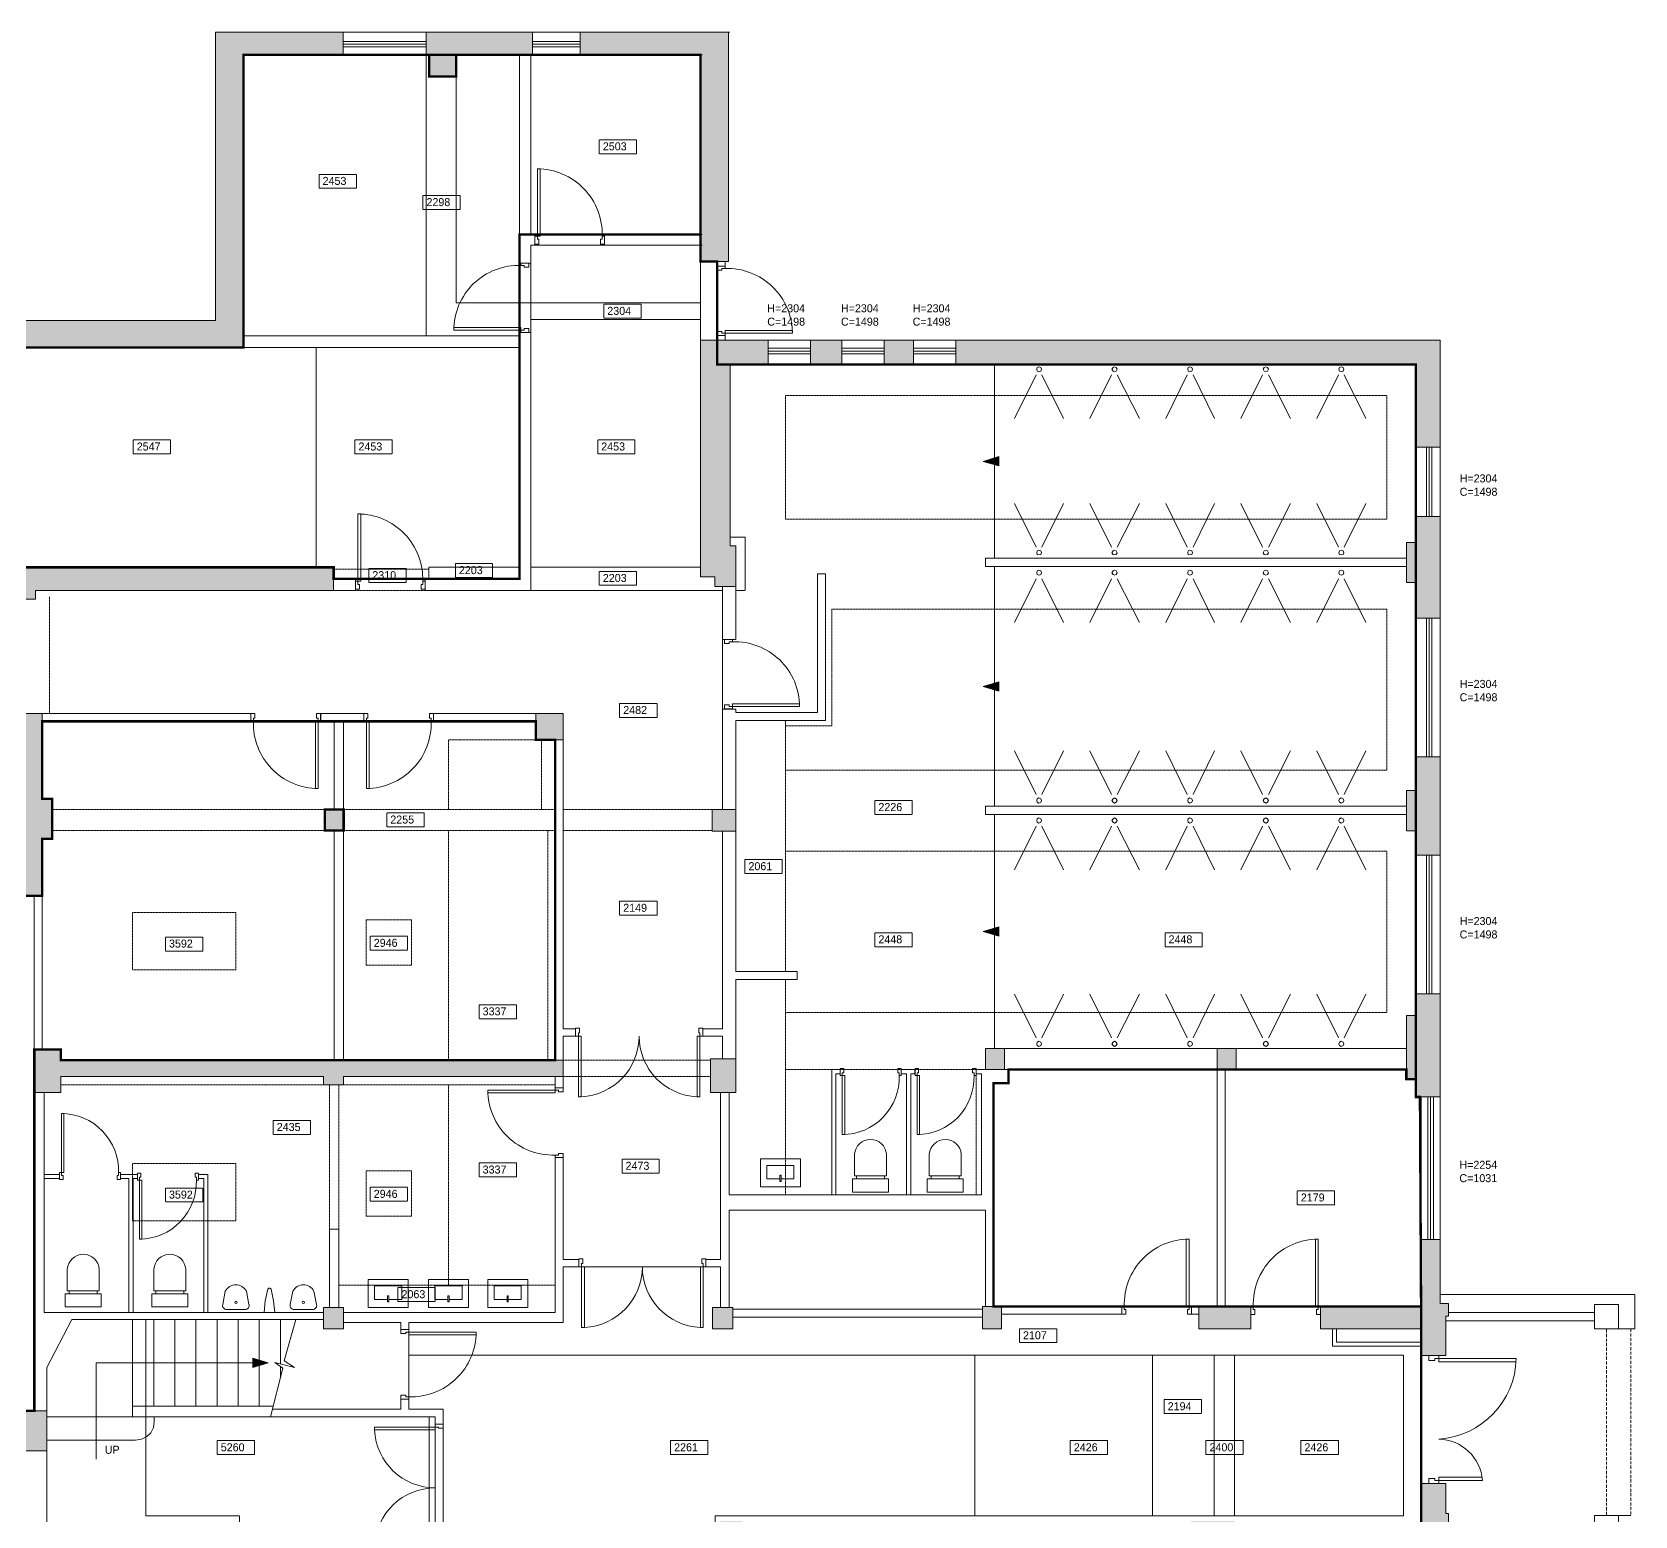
# Model space of a CAD drawing. Header units: millimetres. Extents: x 62976 to 1097852, y -110926 to 167100.
# Drawn here: x 442392 to 462424, y -17145 to 1399 of the extents above; entities that cross this region are included whole.
import ezdxf

# ---------------------------------------------------------------- set-up
doc = ezdxf.new("R2010")
doc.units = ezdxf.units.MM
doc.linetypes.add('HIDDENX2', pattern=[0.75, 0.5, -0.25])
for name, color, linetype, lineweight in [('BLOCKS', 8, 'Continuous', 15), ('Ceiling', 45, 'HIDDENX2', 15), ('Ceiling tag', 1, 'Continuous', 15), ('GIA', 84, 'Continuous', 15), ('NIA', 30, 'Continuous', 15), ('Partitions', 155, 'Continuous', 15), ('Stairs', 8, 'Continuous', 15), ('WALLS', 7, 'Continuous', 15)]:
    doc.layers.add(name, color=color, linetype=linetype, lineweight=lineweight)
doc.layers.add('Whatch', color=7, linetype='Continuous', lineweight=15, true_color=0xa8a8a8)
doc.styles.add('Century Gothic', font='GOTHIC.TTF')

# ---------------------------------------------------------------- blocks, each defined once
blk = doc.blocks.new('DOOR 840')
at = {"layer": 'BLOCKS'}
for p, q in [((-582, 249), (-582, -591)), ((-582, -591), (-582, 249)), ((-548, 249), (-582, 249)), ((-548, -591), (-548, 248)), ((-612, -691), (-612, -591)), ((-582, -591), (-612, -591)), ((-548, -591), (-582, -591)), ((-582, -632), (-582, -591)), ((228, -632), (228, -591)), ((228, -591), (258, -591)), ((258, -691), (258, -591)), ((-562, -691), (-612, -691)), ((-562, -632), (-582, -632)), ((-562, -691), (-562, -632)), ((208, -632), (228, -632)), ((208, -691), (208, -632)), ((208, -691), (258, -691))]:
    blk.add_line(p, q, dxfattribs=at)
blk.add_arc((-586, -565), 814, 358.1575, 89.7593, dxfattribs=at)
blk = doc.blocks.new('bide')
at = {"layer": 'BLOCKS'}
for p, q in [((114921, 102425), (114921, 102193)), ((114984, 102473), (115151, 102442)), ((114984, 102145), (115152, 102177))]:
    blk.add_line(p, q, dxfattribs=at)
blk.add_circle((115011, 102309), 15, dxfattribs=at)
for centre, radius, start, end in [((114971, 102425), 50, 74.0546, 180), ((115082, 102309), 149, 298.0058, 62.5661), ((114971, 102193), 50, 180, 285.9454)]:
    blk.add_arc(centre, radius, start, end, dxfattribs=at)
blk = doc.blocks.new('sink wc')
at = {"layer": 'BLOCKS'}
for p, q in [((36043, 129595), (36543, 129595)), ((36043, 129245), (36043, 129595)), ((36123, 129495), (36285, 129495)), ((36123, 129325), (36123, 129495)), ((36285, 129525), (36285, 129448)), ((36285, 129525), (36300, 129525)), ((36300, 129448), (36285, 129448)), ((36300, 129525), (36300, 129448)), ((36300, 129495), (36463, 129495)), ((36463, 129495), (36463, 129325)), ((36543, 129595), (36543, 129245)), ((36543, 129245), (36043, 129245)), ((36463, 129325), (36123, 129325))]:
    blk.add_line(p, q, dxfattribs=at)
blk = doc.blocks.new('wc')
at = {"layer": 'BLOCKS'}
for p, q in [((36874, 129352), (36874, 129084)), ((37274, 129084), (37274, 129352)), ((37299, 129044), (36849, 129044)), ((36849, 129044), (36849, 128881)), ((36874, 129084), (36899, 129084)), ((36899, 129044), (36899, 129084)), ((36899, 129084), (37249, 129084)), ((37249, 129084), (37249, 129044)), ((37274, 129084), (37249, 129084)), ((37299, 128881), (37299, 129044)), ((36849, 128881), (37299, 128881))]:
    blk.add_line(p, q, dxfattribs=at)
blk.add_arc((37074, 129339), 200, 3.8042, 176.1958, dxfattribs=at)
blk = doc.blocks.new('DOUBLE DOOR')
at = {"layer": 'BLOCKS'}
for p, q in [((-1520, -760), (-1555, -760)), ((-1555, -760), (-1555, -860)), ((-1520, -760), (-1520, -800)), ((-1520, -800), (-1505, -800)), ((-1505, -800), (-1505, -860)), ((-15, -800), (-15, -860)), ((0, -800), (-15, -800)), ((0, -760), (35, -760)), ((0, -760), (0, -800)), ((35, -760), (35, -860)), ((-1555, -860), (-1505, -860)), ((35, -860), (-15, -860))]:
    blk.add_line(p, q, dxfattribs=at)
for points in [[(-1485, -760), (-1485, 0), (-1520, 0), (-1520, -760)], [(-35, -760), (-35, 0), (0, 0), (0, -760)]]:
    blk.add_lwpolyline(points, close=True, dxfattribs=at)
for centre, start, end in [((-1521, -761), 0.0439, 87.2558), ((1, -761), 92.7442, 179.9561)]:
    blk.add_arc(centre, 761, start, end, dxfattribs=at)
blk = doc.blocks.new('DOOR 1210')
at = {"layer": 'BLOCKS'}
for p, q in [((523, -547), (523, 233)), ((557, 233), (557, -547)), ((-673, -107), (-673, -547)), ((-639, -547), (-639, -111)), ((-703, -647), (-703, -547)), ((-673, -547), (-703, -547)), ((-639, -547), (-673, -547)), ((-673, -588), (-673, -547)), ((-653, -588), (-673, -588)), ((-653, -647), (-653, -588)), ((523, -547), (557, -547)), ((537, -588), (557, -588)), ((537, -647), (537, -588)), ((557, -588), (557, -547)), ((557, -588), (557, -547)), ((557, -547), (587, -547)), ((587, -647), (587, -547)), ((-653, -647), (-703, -647)), ((537, -647), (587, -647))]:
    blk.add_line(p, q, dxfattribs=at)
for centre, radius, start, end in [((580, -605), 838, 91.5864, 176.0634), ((-708, -559), 453, 1.4922, 85.5208)]:
    blk.add_arc(centre, radius, start, end, dxfattribs=at)

msp = doc.modelspace()

# ---------------------------------------------------------------- hatches: boundary and pattern name
at = {"layer": 'Stairs'}
for points in [[(454472, -4022), (454472, -3907), (454280, -3966)], [(454472, -6836), (454472, -6720), (454280, -6779)], [(454472, -9900), (454472, -9784), (454280, -9843)], [(445152, -15173), (445152, -15289), (445344, -15230)]]:
    msp.add_hatch(color=256, dxfattribs=at).paths.add_polyline_path(points)
at = {"layer": 'Whatch', "ltscale": 2}
h = msp.add_hatch(color=256, dxfattribs=at)
h.dxf.hatch_style = 1
h.paths.add_polyline_path([(428404, -9527), (428629, -9527), (428629, -9276), (430866, -9276), (430866, -9394), (431399, -9394), (431399, -9276), (434447, -9276), (434447, -9394), (434994, -9394), (434994, -9276), (438311, -9276), (438311, -9394), (439127, -9394), (439127, -9057), (435189, -9057), (435189, -7071), (435808, -7071), (435808, -3372), (436029, -3372), (436029, -3072), (435513, -3072), (435513, -3573), (435046, -3573), (435046, -3873), (435513, -3873), (435513, -6775), (434895, -6775), (434895, -9057), (428469, -9057), (428469, -8821), (428220, -8821), (428220, -10117), (427884, -10117), (427884, -10400), (428095, -10400), (428095, -12968), (427555, -13159), (427673, -13482), (427851, -13416), (427910, -13574), (428128, -13502), (428114, -15726), (427779, -15851), (427930, -16259), (428071, -16207), (428629, -16207), (428629, -15805), (428404, -15805)])
h.paths.add_polyline_path([(429157, -6051), (428806, -6051), (428806, -6775), (428220, -6775), (428220, -7136), (428469, -7136), (428469, -6913), (429157, -6913)], flags=17)
h.paths.add_polyline_path([(429157, -3873), (433312, -3873), (433312, -3573), (428806, -3573), (428806, -4301), (428916, -4301), (429157, -4301)], flags=17)
h.paths.add_polyline_path([(437519, -3072), (437269, -3072), (437269, -3372), (437519, -3372)], flags=17)
h.paths.add_polyline_path([(439265, -3072), (438759, -3072), (438759, -3372), (438982, -3372), (438982, -4486), (439975, -4486), (439975, -4203), (439265, -4203)])
h.paths.add_polyline_path([(446161, -5290), (446161, -5578), (442436, -5578), (442436, -5690), (441981, -5690), (441981, -5578), (441673, -5578), (441673, -4486), (440962, -4486), (440962, -4203), (441673, -4203), (441673, -4083), (441930, -4083), (441930, -5290)])
h.paths.add_polyline_path([(445034, 1116), (446280, 1116), (446280, 1399), (444685, 1399), (444685, -2204), (441673, -2204), (441673, -2846), (441930, -2846), (441930, -2543), (445034, -2543)])
h.paths.add_polyline_path([(448647, 1399), (447318, 1399), (447318, 1116), (447356, 1116), (447356, 845), (447691, 845), (447691, 1116), (448647, 1116)])
h.paths.add_polyline_path([(451094, 1399), (449241, 1399), (449241, 1116), (450745, 1116), (450745, -1469), (451094, -1469)])
h.paths.add_polyline_path([(451117, -2754), (451590, -2754), (451590, -2451), (450745, -2451), (450745, -5409), (450924, -5409), (450924, -5530), (451188, -5530), (451188, -5022), (451117, -5022)])
h.paths.add_polyline_path([(452511, -2451), (452119, -2451), (452119, -2754), (452511, -2754)])
h.paths.add_polyline_path([(453406, -2451), (453040, -2451), (453040, -2754), (453406, -2754)])
h.paths.add_polyline_path([(459988, -2451), (453935, -2451), (453935, -2754), (459686, -2754), (459686, -3789), (459988, -3789)])
h.paths.add_polyline_path([(459988, -4655), (459686, -4655), (459686, -4978), (459567, -4978), (459567, -5478), (459686, -5478), (459686, -5924), (459988, -5924)])
h.paths.add_polyline_path([(459988, -7657), (459686, -7657), (459686, -8078), (459567, -8078), (459567, -8585), (459686, -8585), (459686, -8888), (459988, -8888)])
h.paths.add_polyline_path([(459988, -10621), (459686, -10621), (459686, -10889), (459567, -10889), (459567, -11685), (459686, -11685), (459686, -11909), (459988, -11909)])
h.paths.add_polyline_path([(457441, -11303), (457204, -11303), (457204, -11567), (457441, -11567)])
h.paths.add_polyline_path([(454545, -11303), (454308, -11303), (454308, -11567), (454545, -11567)])
h.paths.add_polyline_path([(451188, -11432), (450872, -11432), (450872, -11852), (451188, -11852)])
h.paths.add_polyline_path([(451188, -8317), (450890, -8317), (450890, -8589), (451188, -8589)])
h.paths.add_polyline_path([(449028, -7115), (448687, -7115), (448687, -7446), (449028, -7446)])
h.paths.add_polyline_path([(446286, -8317), (446051, -8317), (446051, -8580), (446286, -8580)])
h.paths.add_polyline_path([(442642, -8184), (442517, -8184), (442517, -7115), (442194, -7115), (442194, -9394), (442517, -9394), (442517, -8682), (442642, -8682)])
h.paths.add_polyline_path([(442753, -11654), (446036, -11654), (446036, -11757), (446286, -11757), (446286, -11654), (449028, -11654), (449028, -11448), (442753, -11448), (442753, -11317), (442420, -11317), (442420, -11852), (442753, -11852)])
h.paths.add_polyline_path([(431396, -15847), (430866, -15847), (430866, -16248), (431396, -16248)], flags=17)
h.paths.add_polyline_path([(434985, -15847), (434455, -15847), (434455, -16248), (434985, -16248)], flags=17)
h.paths.add_polyline_path([(438932, -15847), (438159, -15847), (438159, -16248), (438932, -16248)], flags=17)
h.paths.add_polyline_path([(442578, -15832), (442194, -15832), (442194, -16333), (442578, -16333)])
h.paths.add_polyline_path([(446286, -14539), (446036, -14539), (446036, -14806), (446286, -14806)])
h.paths.add_polyline_path([(445203, -17657), (444925, -17657), (444925, -17923), (445203, -17923)])
h.paths.add_polyline_path([(448235, -17657), (447987, -17657), (447987, -17923), (448235, -17923)])
h.paths.add_polyline_path([(451274, -17211), (450997, -17211), (450997, -18336), (451274, -18336)])
h.paths.add_polyline_path([(451149, -14539), (450895, -14539), (450895, -14806), (451149, -14806)])
h.paths.add_polyline_path([(454506, -14526), (454269, -14526), (454269, -14806), (454506, -14806)])
h.paths.add_polyline_path([(454328, -17510), (454091, -17510), (454091, -17780), (454328, -17780)], flags=17)
h.paths.add_polyline_path([(457356, -17471), (457421, -17471), (457421, -17211), (456875, -17211), (456875, -18116), (457356, -18116)], flags=17)
h.paths.add_polyline_path([(460094, -17115), (460061, -17115), (460061, -16740), (459751, -16740), (459751, -17421), (459857, -17421), (459857, -20401), (457421, -20401), (457421, -20314), (457165, -20314), (457165, -20401), (454303, -20401), (454303, -21584), (454091, -21584), (454091, -21933), (454466, -21933), (454466, -20564), (460034, -20564), (460034, -20393), (460094, -20393), (460094, -20209), (460034, -20209), (460034, -17299), (460094, -17299)])
h.paths.add_polyline_path([(457625, -14626), (457624, -14626), (457624, -14526), (456974, -14526), (456974, -14806), (457625, -14806)])
h.paths.add_polyline_path([(459751, -14526), (458494, -14526), (458494, -14626), (458494, -14806), (459751, -14806)])
h.paths.add_polyline_path([(459988, -13692), (459751, -13692), (459751, -15141), (460061, -15141), (460061, -14647), (460094, -14647), (460094, -14489), (459988, -14489)])
h.paths.add_polyline_path([(442229, -21654), (437903, -21654), (437903, -17754), (438851, -17754), (438851, -17923), (439120, -17923), (439120, -17754), (442758, -17754), (442758, -17548), (437702, -17548), (437702, -21912), (440730, -21912), (440730, -21971), (442229, -21971)])
h.paths.add_polyline_path([(439112, -26283), (439060, -26283), (439060, -23877), (439116, -23877), (439116, -23693), (439436, -23693), (439436, -23480), (438853, -23480), (438853, -26283), (438742, -26283), (438742, -26708), (438853, -26708), (438853, -29246), (439060, -29246), (439060, -26708), (439112, -26708)])
h.paths.add_polyline_path([(442769, -26431), (442147, -26431), (442147, -26361), (442077, -26361), (442077, -26283), (441893, -26283), (441893, -26708), (442077, -26708), (442077, -26629), (442769, -26629)])
h.paths.add_polyline_path([(445203, -21669), (444925, -21669), (444925, -21933), (445203, -21933)])
h.paths.add_polyline_path([(448259, -21669), (448012, -21669), (448012, -21933), (448259, -21933)])
h.paths.add_polyline_path([(451290, -21650), (451063, -21650), (451063, -21933), (451290, -21933)])

# ---------------------------------------------------------------- linework, layer by layer
at = {"layer": 'BLOCKS'}
for p, q in [((446280, 1283), (447318, 1283)), ((446280, 1248), (447318, 1248)), ((446280, 1213), (447318, 1213)), ((448647, 1283), (449241, 1283)), ((448647, 1248), (449241, 1248)), ((448647, 1213), (449241, 1213)), ((446280, 1116), (447318, 1116)), ((448647, 1116), (449241, 1116)), ((451590, -2552), (452119, -2552)), ((451590, -2587), (452119, -2587)), ((452511, -2552), (453040, -2552)), ((452511, -2587), (453040, -2587)), ((453406, -2552), (453935, -2552)), ((453406, -2587), (453935, -2587)), ((451590, -2622), (452119, -2622)), ((451590, -2754), (452119, -2754)), ((452511, -2622), (453040, -2622)), ((452511, -2754), (453040, -2754)), ((453406, -2622), (453935, -2622)), ((453406, -2754), (453935, -2754)), ((454947, -2812), (454953, -2793)), ((454953, -2793), (454973, -2786)), ((454973, -2786), (454999, -2793)), ((454999, -2793), (455006, -2812)), ((455888, -2812), (455901, -2793)), ((455901, -2793), (455921, -2786)), ((455921, -2786), (455940, -2793)), ((455940, -2793), (455954, -2812)), ((456836, -2812), (456842, -2793)), ((456842, -2793), (456862, -2786)), ((456862, -2786), (456888, -2793)), ((456888, -2793), (456895, -2812)), ((457777, -2812), (457790, -2793)), ((457790, -2793), (457810, -2786)), ((457810, -2786), (457830, -2793)), ((457830, -2793), (457843, -2812)), ((458725, -2812), (458731, -2793)), ((458731, -2793), (458751, -2786)), ((458751, -2786), (458777, -2793)), ((458777, -2793), (458784, -2812)), ((454940, -2885), (454670, -3431)), ((454953, -2839), (454947, -2812)), ((454973, -2845), (454953, -2839)), ((454999, -2839), (454973, -2845)), ((455006, -2812), (454999, -2839)), ((455006, -2812), (455006, -2812)), ((455012, -2885), (455282, -3431)), ((455881, -2885), (455611, -3431)), ((455901, -2839), (455888, -2812)), ((455921, -2845), (455901, -2839)), ((455940, -2839), (455921, -2845)), ((455954, -2812), (455940, -2839)), ((455954, -2812), (455954, -2812)), ((455954, -2885), (456230, -3431)), ((456829, -2885), (456559, -3431)), ((456842, -2839), (456836, -2812)), ((456862, -2845), (456842, -2839)), ((456888, -2839), (456862, -2845)), ((456895, -2812), (456888, -2839)), ((456895, -2812), (456895, -2812)), ((456901, -2885), (457171, -3431)), ((457770, -2885), (457500, -3431)), ((457790, -2839), (457777, -2812)), ((457810, -2845), (457790, -2839)), ((457830, -2839), (457810, -2845)), ((457843, -2812), (457830, -2839)), ((457843, -2812), (457843, -2812)), ((457843, -2885), (458119, -3431)), ((458718, -2885), (458448, -3431)), ((458731, -2839), (458725, -2812)), ((458751, -2845), (458731, -2839)), ((458777, -2839), (458751, -2845)), ((458784, -2812), (458777, -2839)), ((458784, -2812), (458784, -2812)), ((458790, -2885), (459060, -3431)), ((459686, -3789), (459686, -4655)), ((459817, -3789), (459817, -4655)), ((459852, -3789), (459852, -4655)), ((459887, -3789), (459887, -4655)), ((454940, -5037), (454670, -4491)), ((455012, -5037), (455282, -4491)), ((455881, -5037), (455611, -4491)), ((455954, -5037), (456230, -4491)), ((456829, -5037), (456559, -4491)), ((456901, -5037), (457171, -4491)), ((457770, -5037), (457500, -4491)), ((457843, -5037), (458119, -4491)), ((458718, -5037), (458448, -4491)), ((458790, -5037), (459060, -4491)), ((454953, -5083), (454947, -5110)), ((454947, -5110), (454953, -5129)), ((454973, -5077), (454953, -5083)), ((454953, -5129), (454973, -5136)), ((454999, -5083), (454973, -5077)), ((454973, -5136), (454999, -5129)), ((455006, -5110), (454999, -5083)), ((454999, -5129), (455006, -5110)), ((455006, -5110), (455006, -5110)), ((455901, -5083), (455888, -5110)), ((455888, -5110), (455901, -5129)), ((455921, -5077), (455901, -5083)), ((455901, -5129), (455921, -5136)), ((455940, -5083), (455921, -5077)), ((455921, -5136), (455940, -5129)), ((455954, -5110), (455940, -5083)), ((455940, -5129), (455954, -5110)), ((455954, -5110), (455954, -5110)), ((456842, -5083), (456836, -5110)), ((456836, -5110), (456842, -5129)), ((456862, -5077), (456842, -5083)), ((456842, -5129), (456862, -5136)), ((456888, -5083), (456862, -5077)), ((456862, -5136), (456888, -5129)), ((456895, -5110), (456888, -5083)), ((456888, -5129), (456895, -5110)), ((456895, -5110), (456895, -5110)), ((457790, -5083), (457777, -5110)), ((457777, -5110), (457790, -5129)), ((457810, -5077), (457790, -5083)), ((457790, -5129), (457810, -5136)), ((457830, -5083), (457810, -5077)), ((457810, -5136), (457830, -5129)), ((457843, -5110), (457830, -5083)), ((457830, -5129), (457843, -5110)), ((457843, -5110), (457843, -5110)), ((458731, -5083), (458725, -5110)), ((458725, -5110), (458731, -5129)), ((458751, -5077), (458731, -5083)), ((458731, -5129), (458751, -5136)), ((458777, -5083), (458751, -5077)), ((458751, -5136), (458777, -5129)), ((458784, -5110), (458777, -5083)), ((458777, -5129), (458784, -5110)), ((458784, -5110), (458784, -5110)), ((454953, -5333), (454947, -5360)), ((454947, -5360), (454953, -5379)), ((454973, -5327), (454953, -5333)), ((454953, -5379), (454973, -5386)), ((454999, -5333), (454973, -5327)), ((454973, -5386), (454999, -5379)), ((455006, -5360), (454999, -5333)), ((454999, -5379), (455006, -5360)), ((455006, -5360), (455006, -5360)), ((455901, -5333), (455888, -5360)), ((455888, -5360), (455901, -5379)), ((455921, -5327), (455901, -5333)), ((455901, -5379), (455921, -5386)), ((455940, -5333), (455921, -5327)), ((455921, -5386), (455940, -5379)), ((455954, -5360), (455940, -5333)), ((455940, -5379), (455954, -5360)), ((455954, -5360), (455954, -5360)), ((456842, -5333), (456836, -5360)), ((456836, -5360), (456842, -5379)), ((456862, -5327), (456842, -5333)), ((456842, -5379), (456862, -5386)), ((456888, -5333), (456862, -5327)), ((456862, -5386), (456888, -5379)), ((456895, -5360), (456888, -5333)), ((456888, -5379), (456895, -5360)), ((456895, -5360), (456895, -5360)), ((457790, -5333), (457777, -5360)), ((457777, -5360), (457790, -5379)), ((457810, -5327), (457790, -5333)), ((457790, -5379), (457810, -5386)), ((457830, -5333), (457810, -5327)), ((457810, -5386), (457830, -5379)), ((457843, -5360), (457830, -5333)), ((457830, -5379), (457843, -5360)), ((457843, -5360), (457843, -5360)), ((458731, -5333), (458725, -5360)), ((458725, -5360), (458731, -5379)), ((458751, -5327), (458731, -5333)), ((458731, -5379), (458751, -5386)), ((458777, -5333), (458751, -5327)), ((458751, -5386), (458777, -5379)), ((458784, -5360), (458777, -5333)), ((458777, -5379), (458784, -5360)), ((458784, -5360), (458784, -5360)), ((454940, -5432), (454670, -5978)), ((455012, -5432), (455282, -5978)), ((455881, -5432), (455611, -5978)), ((455954, -5432), (456230, -5978)), ((456829, -5432), (456559, -5978)), ((456901, -5432), (457171, -5978)), ((457770, -5432), (457500, -5978)), ((457843, -5432), (458119, -5978)), ((458718, -5432), (458448, -5978)), ((458790, -5432), (459060, -5978)), ((459686, -5924), (459686, -7657)), ((459817, -5924), (459817, -7657)), ((459852, -5924), (459852, -7657)), ((459887, -5924), (459887, -7657)), ((454940, -8131), (454670, -7584)), ((455012, -8131), (455282, -7584)), ((455881, -8131), (455611, -7584)), ((455954, -8131), (456230, -7584)), ((456829, -8131), (456559, -7584)), ((456901, -8131), (457171, -7584)), ((457770, -8131), (457500, -7584)), ((457843, -8131), (458119, -7584)), ((458718, -8131), (458448, -7584)), ((458790, -8131), (459060, -7584)), ((454953, -8183), (454947, -8203)), ((454947, -8203), (454953, -8223)), ((454973, -8170), (454953, -8183)), ((454999, -8183), (454973, -8170)), ((455006, -8203), (454999, -8183)), ((454999, -8223), (455006, -8203)), ((455006, -8203), (455006, -8203)), ((455901, -8183), (455888, -8203)), ((455888, -8203), (455901, -8223)), ((455921, -8170), (455901, -8183)), ((455940, -8183), (455921, -8170)), ((455954, -8203), (455940, -8183)), ((455940, -8223), (455954, -8203)), ((455954, -8203), (455954, -8203)), ((456842, -8183), (456836, -8203)), ((456836, -8203), (456842, -8223)), ((456862, -8170), (456842, -8183)), ((456888, -8183), (456862, -8170)), ((456895, -8203), (456888, -8183)), ((456888, -8223), (456895, -8203)), ((456895, -8203), (456895, -8203)), ((457790, -8183), (457777, -8203)), ((457777, -8203), (457790, -8223)), ((457810, -8170), (457790, -8183)), ((457830, -8183), (457810, -8170)), ((457843, -8203), (457830, -8183)), ((457830, -8223), (457843, -8203)), ((457843, -8203), (457843, -8203)), ((458731, -8183), (458725, -8203)), ((458725, -8203), (458731, -8223)), ((458751, -8170), (458731, -8183)), ((458777, -8183), (458751, -8170)), ((458784, -8203), (458777, -8183)), ((458777, -8223), (458784, -8203)), ((458784, -8203), (458784, -8203)), ((454953, -8223), (454973, -8236)), ((454973, -8236), (454999, -8223)), ((455901, -8223), (455921, -8236)), ((455921, -8236), (455940, -8223)), ((456842, -8223), (456862, -8236)), ((456862, -8236), (456888, -8223)), ((457790, -8223), (457810, -8236)), ((457810, -8236), (457830, -8223)), ((458731, -8223), (458751, -8236)), ((458751, -8236), (458777, -8223)), ((454940, -8526), (454670, -9072)), ((454953, -8434), (454947, -8453)), ((454947, -8453), (454953, -8473)), ((454973, -8420), (454953, -8434)), ((454953, -8473), (454973, -8486)), ((454999, -8434), (454973, -8420)), ((454973, -8486), (454999, -8473)), ((455006, -8453), (454999, -8434)), ((454999, -8473), (455006, -8453)), ((455006, -8453), (455006, -8453)), ((455012, -8526), (455282, -9072)), ((455881, -8526), (455611, -9072)), ((455901, -8434), (455888, -8453)), ((455888, -8453), (455901, -8473)), ((455921, -8420), (455901, -8434)), ((455901, -8473), (455921, -8486)), ((455940, -8434), (455921, -8420)), ((455921, -8486), (455940, -8473)), ((455954, -8453), (455940, -8434)), ((455940, -8473), (455954, -8453)), ((455954, -8453), (455954, -8453)), ((455954, -8526), (456230, -9072)), ((456829, -8526), (456559, -9072)), ((456842, -8434), (456836, -8453)), ((456836, -8453), (456842, -8473)), ((456862, -8420), (456842, -8434)), ((456842, -8473), (456862, -8486)), ((456888, -8434), (456862, -8420)), ((456862, -8486), (456888, -8473)), ((456895, -8453), (456888, -8434)), ((456888, -8473), (456895, -8453)), ((456895, -8453), (456895, -8453)), ((456901, -8526), (457171, -9072)), ((457770, -8526), (457500, -9072)), ((457790, -8434), (457777, -8453)), ((457777, -8453), (457790, -8473)), ((457810, -8420), (457790, -8434)), ((457790, -8473), (457810, -8486)), ((457830, -8434), (457810, -8420)), ((457810, -8486), (457830, -8473)), ((457843, -8453), (457830, -8434)), ((457830, -8473), (457843, -8453)), ((457843, -8453), (457843, -8453)), ((457843, -8526), (458119, -9072)), ((458718, -8526), (458448, -9072)), ((458731, -8434), (458725, -8453)), ((458725, -8453), (458731, -8473)), ((458751, -8420), (458731, -8434)), ((458731, -8473), (458751, -8486)), ((458777, -8434), (458751, -8420)), ((458751, -8486), (458777, -8473)), ((458784, -8453), (458777, -8434)), ((458777, -8473), (458784, -8453)), ((458784, -8453), (458784, -8453)), ((458790, -8526), (459060, -9072)), ((459686, -8888), (459686, -10621)), ((459817, -8888), (459817, -10621)), ((459852, -8888), (459852, -10621)), ((459887, -8888), (459887, -10621)), ((454940, -11172), (454670, -10625)), ((455012, -11172), (455282, -10625)), ((455881, -11172), (455611, -10625)), ((455954, -11172), (456230, -10625)), ((456829, -11172), (456559, -10625)), ((456901, -11172), (457171, -10625)), ((457770, -11172), (457500, -10625)), ((457843, -11172), (458119, -10625)), ((458718, -11172), (458448, -10625)), ((458790, -11172), (459060, -10625)), ((454973, -11211), (454953, -11224)), ((454999, -11224), (454973, -11211)), ((455921, -11211), (455901, -11224)), ((455940, -11224), (455921, -11211)), ((456862, -11211), (456842, -11224)), ((456888, -11224), (456862, -11211)), ((457810, -11211), (457790, -11224)), ((457830, -11224), (457810, -11211)), ((458751, -11211), (458731, -11224)), ((458777, -11224), (458751, -11211)), ((454953, -11224), (454947, -11244)), ((454947, -11244), (454953, -11264)), ((454953, -11264), (454973, -11277)), ((454973, -11277), (454999, -11264)), ((455006, -11244), (454999, -11224)), ((454999, -11264), (455006, -11244)), ((455006, -11244), (455006, -11244)), ((455901, -11224), (455888, -11244)), ((455888, -11244), (455901, -11264)), ((455901, -11264), (455921, -11277)), ((455921, -11277), (455940, -11264)), ((455954, -11244), (455940, -11224)), ((455940, -11264), (455954, -11244)), ((455954, -11244), (455954, -11244)), ((456842, -11224), (456836, -11244)), ((456836, -11244), (456842, -11264)), ((456842, -11264), (456862, -11277)), ((456862, -11277), (456888, -11264)), ((456895, -11244), (456888, -11224)), ((456888, -11264), (456895, -11244)), ((456895, -11244), (456895, -11244)), ((457790, -11224), (457777, -11244)), ((457777, -11244), (457790, -11264)), ((457790, -11264), (457810, -11277)), ((457810, -11277), (457830, -11264)), ((457843, -11244), (457830, -11224)), ((457830, -11264), (457843, -11244)), ((457843, -11244), (457843, -11244)), ((458731, -11224), (458725, -11244)), ((458725, -11244), (458731, -11264)), ((458731, -11264), (458751, -11277)), ((458751, -11277), (458777, -11264)), ((458784, -11244), (458777, -11224)), ((458777, -11264), (458784, -11244)), ((458784, -11244), (458784, -11244)), ((459751, -13692), (459751, -11909)), ((459835, -13692), (459835, -11909)), ((459870, -13692), (459870, -11909)), ((459905, -13692), (459905, -11909)), ((445339, -14312), (445306, -14457)), ((445352, -14299), (445339, -14312)), ((445365, -14299), (445352, -14299)), ((445378, -14312), (445365, -14299)), ((445411, -14457), (445378, -14312)), ((459988, -14377), (462424, -14377)), ((462424, -14377), (462424, -14805)), ((445306, -14457), (445293, -14602)), ((445424, -14602), (445411, -14457)), ((460094, -14601), (461917, -14601)), ((461917, -14502), (461917, -14805)), ((462220, -14502), (461917, -14502)), ((462220, -14805), (462220, -14502)), ((460061, -14706), (461917, -14706)), ((461917, -14805), (462220, -14805)), ((462068, -14851), (462068, -14805)), ((462424, -14805), (462220, -14805)), ((462371, -14844), (462371, -14805)), ((462068, -14910), (462068, -14871)), ((462068, -14963), (462068, -14930)), ((462068, -15022), (462068, -14983)), ((462371, -14904), (462371, -14864)), ((462371, -14956), (462371, -14923)), ((462371, -15015), (462371, -14976)), ((462068, -15081), (462068, -15042)), ((462068, -15134), (462068, -15101)), ((462068, -15193), (462068, -15154)), ((462068, -15252), (462068, -15213)), ((462371, -15075), (462371, -15035)), ((462371, -15127), (462371, -15094)), ((462371, -15187), (462371, -15147)), ((462371, -15246), (462371, -15206)), ((462068, -15305), (462068, -15272)), ((462068, -15364), (462068, -15325)), ((462068, -15424), (462068, -15384)), ((462371, -15298), (462371, -15266)), ((462371, -15358), (462371, -15318)), ((462371, -15417), (462371, -15377)), ((462068, -15476), (462068, -15443)), ((462068, -15535), (462068, -15496)), ((462068, -15595), (462068, -15555)), ((462068, -15647), (462068, -15614)), ((462371, -15470), (462371, -15437)), ((462371, -15529), (462371, -15489)), ((462371, -15588), (462371, -15549)), ((462371, -15641), (462371, -15608)), ((462068, -15707), (462068, -15667)), ((462068, -15766), (462068, -15726)), ((462068, -15818), (462068, -15786)), ((462371, -15700), (462371, -15661)), ((462371, -15759), (462371, -15720)), ((462371, -15812), (462371, -15779)), ((462068, -15878), (462068, -15838)), ((462068, -15937), (462068, -15897)), ((462068, -15990), (462068, -15957)), ((462068, -16049), (462068, -16009)), ((462371, -15871), (462371, -15832)), ((462371, -15930), (462371, -15891)), ((462371, -15983), (462371, -15950)), ((462371, -16042), (462371, -16003)), ((462068, -16108), (462068, -16069)), ((462068, -16161), (462068, -16128)), ((462068, -16220), (462068, -16180)), ((462371, -16101), (462371, -16062)), ((462371, -16154), (462371, -16121)), ((462371, -16213), (462371, -16174)), ((462068, -16279), (462068, -16240)), ((462068, -16332), (462068, -16299)), ((462068, -16391), (462068, -16352)), ((462068, -16450), (462068, -16411)), ((462371, -16273), (462371, -16233)), ((462371, -16325), (462371, -16292)), ((462371, -16385), (462371, -16345)), ((462371, -16444), (462371, -16404)), ((462068, -16503), (462068, -16470)), ((462068, -16562), (462068, -16523)), ((462068, -16621), (462068, -16582)), ((462371, -16496), (462371, -16464)), ((462371, -16556), (462371, -16516)), ((462371, -16615), (462371, -16575)), ((462068, -16674), (462068, -16641)), ((462068, -16733), (462068, -16694)), ((462068, -16793), (462068, -16753)), ((462068, -16845), (462068, -16812)), ((462371, -16674), (462371, -16635)), ((462371, -16727), (462371, -16687)), ((462371, -16786), (462371, -16747)), ((462371, -16845), (462371, -16806)), ((462068, -16904), (462068, -16865)), ((462068, -16964), (462068, -16924)), ((462068, -17016), (462068, -16983)), ((462371, -16898), (462371, -16858)), ((462371, -16957), (462371, -16918)), ((462371, -17016), (462371, -16977)), ((461917, -17444), (461917, -17141)), ((461917, -17141), (462220, -17141)), ((462068, -17076), (462068, -17036)), ((462068, -17141), (462068, -17095)), ((462220, -17141), (462371, -17141)), ((462220, -17141), (462220, -17444)), ((462371, -17069), (462371, -17030)), ((462371, -17128), (462371, -17089))]:
    msp.add_line(p, q, dxfattribs=at)
at = {"layer": 'Ceiling'}
for p, q in [((447318, 1116), (447318, -2398)), ((447691, 845), (447691, -1985)), ((449547, -1266), (448677, -1266)), ((448627, -2357), (448627, -1487)), ((450745, -1469), (450745, -2451)), ((447691, -1985), (450745, -1985)), ((448627, -2192), (450745, -2192)), ((445942, -2543), (445942, -5283)), ((451303, -4912), (451117, -4912)), ((451303, -5578), (451303, -4912)), ((447350, -5290), (448482, -5290)), ((448627, -5290), (450745, -5290)), ((448627, -5578), (451019, -5578)), ((451188, -5578), (451303, -5578)), ((451019, -7061), (451019, -6191)), ((449294, -14031), (450744, -14031)), ((443814, -17142), (443814, -14688)), ((447102, -15656), (447102, -14881)), ((447102, -15134), (459532, -15134)), ((454174, -17142), (454174, -15134)), ((456395, -17142), (456395, -15134)), ((457165, -17142), (457165, -15134)), ((457421, -17142), (457421, -15134)), ((459532, -17142), (459532, -15134)), ((447355, -17489), (447355, -15907)), ((447431, -17519), (447431, -16069)), ((447531, -17539), (447531, -16049)), ((442578, -16333), (442578, -17548)), ((444984, -17142), (443814, -17142)), ((444984, -17489), (444984, -17142)), ((450928, -17422), (450928, -17142)), ((450928, -17142), (459532, -17142))]:
    msp.add_line(p, q, dxfattribs=at)
at = {"layer": 'Ceiling', "ltscale": 2}
for p, q in [((451809, -3144), (459325, -3144)), ((451809, -4690), (451809, -3144)), ((459325, -4690), (459325, -3144)), ((451809, -4690), (459325, -4690)), ((446161, -5314), (447350, -5314)), ((447350, -5434), (447350, -5290)), ((446434, -5578), (447304, -5578)), ((442610, -7115), (442610, -5658)), ((452387, -5812), (459325, -5812)), ((452387, -5812), (452387, -7273)), ((459325, -7824), (459325, -5812)), ((451809, -10342), (451809, -7204)), ((452387, -7273), (451809, -7273)), ((447595, -8317), (447595, -7446)), ((448687, -7446), (447595, -7446)), ((448758, -7446), (448758, -8317)), ((459325, -7824), (451809, -7824)), ((442642, -8317), (446051, -8317)), ((446286, -8317), (448928, -8317)), ((449028, -8317), (451019, -8317)), ((442642, -8580), (446051, -8580)), ((446286, -8580), (448928, -8580)), ((447595, -11448), (447595, -8580)), ((448837, -8580), (448837, -11448)), ((449028, -8580), (450890, -8580)), ((451809, -8839), (459325, -8839)), ((459325, -10852), (459325, -8839)), ((443646, -9603), (443646, -10322)), ((443646, -9603), (444940, -9603)), ((444940, -10322), (444940, -9603)), ((446569, -10262), (446569, -9697)), ((446569, -9697), (447134, -9697)), ((447134, -10262), (447134, -9697)), ((443646, -10322), (444940, -10322)), ((446569, -10262), (447134, -10262)), ((451809, -13132), (451809, -10441)), ((459325, -10852), (451809, -10852)), ((450872, -11448), (449028, -11448)), ((454308, -11567), (451809, -11567)), ((446036, -11757), (442753, -11757)), ((446109, -13560), (446109, -11757)), ((446227, -13560), (446227, -11757)), ((446286, -11757), (448928, -11757)), ((447595, -14260), (447595, -11757)), ((449028, -11654), (450872, -11654)), ((454190, -11619), (454190, -13132)), ((443646, -12740), (443646, -13459)), ((443646, -12740), (444940, -12740)), ((444940, -13459), (444940, -12740)), ((446569, -13399), (446569, -12834)), ((446569, -12834), (447134, -12834)), ((447134, -13399), (447134, -12834)), ((446569, -13399), (447134, -13399)), ((443646, -13459), (444940, -13459)), ((448928, -14260), (446227, -14260))]:
    msp.add_line(p, q, dxfattribs=at)
at = {"layer": 'Ceiling'}
for points in [[(449480, 53), (449947, 53), (449947, -121), (449480, -121)], [(445978, -379), (446445, -379), (446445, -553), (445978, -553)], [(447277, -644), (447743, -644), (447743, -819), (447277, -819)], [(449536, -2003), (450003, -2003), (450003, -2178), (449536, -2178)], [(443656, -3697), (444122, -3697), (444122, -3872), (443656, -3872)], [(446427, -3697), (446893, -3697), (446893, -3872), (446427, -3872)], [(449461, -3697), (449927, -3697), (449927, -3872), (449461, -3872)], [(446600, -5306), (447066, -5306), (447066, -5480), (446600, -5480)], [(447682, -5243), (448148, -5243), (448148, -5417), (447682, -5417)], [(449480, -5341), (449947, -5341), (449947, -5515), (449480, -5515)], [(449735, -6991), (450202, -6991), (450202, -7165), (449735, -7165)], [(452925, -8203), (453392, -8203), (453392, -8378), (452925, -8378)], [(446824, -8360), (447291, -8360), (447291, -8535), (446824, -8535)], [(451301, -8943), (451767, -8943), (451767, -9118), (451301, -9118)], [(449735, -9463), (450202, -9463), (450202, -9637), (449735, -9637)], [(444059, -9910), (444525, -9910), (444525, -10085), (444059, -10085)], [(446618, -9901), (447084, -9901), (447084, -10075), (446618, -10075)], [(452925, -9857), (453392, -9857), (453392, -10031), (452925, -10031)], [(456551, -9857), (457017, -9857), (457017, -10031), (456551, -10031)], [(447979, -10757), (448445, -10757), (448445, -10931), (447979, -10931)], [(445406, -12202), (445872, -12202), (445872, -12377), (445406, -12377)], [(447979, -12734), (448445, -12734), (448445, -12909), (447979, -12909)], [(449765, -12686), (450231, -12686), (450231, -12861), (449765, -12861)], [(444059, -13047), (444525, -13047), (444525, -13221), (444059, -13221)], [(446618, -13037), (447084, -13037), (447084, -13212), (446618, -13212)], [(458203, -13083), (458670, -13083), (458670, -13258), (458203, -13258)], [(446965, -14292), (447431, -14292), (447431, -14466), (446965, -14466)], [(454731, -14805), (455198, -14805), (455198, -14979), (454731, -14979)], [(456540, -15691), (457006, -15691), (457006, -15866), (456540, -15866)], [(444706, -16204), (445173, -16204), (445173, -16379), (444706, -16379)], [(450372, -16204), (450838, -16204), (450838, -16379), (450372, -16379)], [(455366, -16204), (455833, -16204), (455833, -16379), (455366, -16379)], [(457063, -16204), (457529, -16204), (457529, -16379), (457063, -16379)], [(458250, -16204), (458717, -16204), (458717, -16379), (458250, -16379)]]:
    msp.add_lwpolyline(points, close=True, dxfattribs=at)
at = {"layer": 'GIA', "ltscale": 2}
msp.add_lwpolyline([(459751, -17421, 30, 30, 0), (459751, -14526, 30, 30, 0), (459737, -11909, 30, 30, 0), (459686, -11909, 30, 30, 0), (459686, -10621, 30, 30, 0), (459686, -2754, 30, 30, 0), (450954, -2754, 30, 30, 0), (450954, -1469, 30, 30, 0), (450745, -1469, 30, 30, 0), (450745, 1116, 30, 30, 0), (445034, 1116, 30, 30, 0), (445034, -2543, 30, 30, 0), (441930, -2543, 30, 30, 0), (441930, -4486, 30, 30, 0), (438982, -4486, 30, 30, 0), (438982, -3372, 30, 30, 0), (435808, -3372, 30, 30, 0), (435808, -3873, 30, 30, 0), (429157, -3873, 30, 30, 0)], format="xyseb", dxfattribs=at)
at = {"layer": 'NIA', "ltscale": 2, "const_width": 30}
for points in [[(447356, 1116), (445034, 1116), (445034, -2543), (441930, -2543), (441930, -5290), (446161, -5290), (446161, -5434), (448482, -5434), (448482, -1132), (450745, -1132), (450745, 1116), (447691, 1116), (447691, 845), (447356, 845)], [(446051, -8317), (446286, -8317), (446286, -8580), (446051, -8580)], [(459737, -11909), (459686, -11909), (459686, -11685), (459567, -11685), (459567, -11567), (454595, -11567), (454595, -11738), (454407, -11738), (454407, -14526), (459751, -14526)]]:
    msp.add_lwpolyline(points, close=True, dxfattribs=at)
at = {"layer": 'NIA', "ltscale": 2}
msp.add_lwpolyline([(442194, -15832, 30, 30, 0), (442420, -15832, 30, 30, 0), (442420, -11317, 30, 30, 0), (442753, -11317, 30, 30, 0), (442753, -11448, 30, 30, 0), (448928, -11448, 30, 30, 0), (448928, -7446, 30, 30, 0), (448687, -7446, 30, 30, 0), (448687, -7215, 30, 30, 0), (442517, -7215, 30, 30, 0), (442517, -8184, 30, 30, 0), (442642, -8184, 30, 30, 0), (442642, -8682, 30, 30, 0), (442517, -8682, 30, 30, 0), (442517, -9394, 30, 30, 0), (442194, -9394, 30, 30, 0)], format="xyseb", dxfattribs=at)
at = {"layer": 'Partitions'}
for p, q in [((448482, 1116), (448482, -1487)), ((448627, 1116), (448627, -1132)), ((448627, -1132), (448677, -1132)), ((448677, -1132), (448677, -1266)), ((449547, -1132), (450765, -1132)), ((449547, -1132), (449547, -1266)), ((448627, -1266), (448627, -1487)), ((448627, -1266), (448677, -1266)), ((449547, -1266), (450765, -1266)), ((448482, -1487), (448627, -1487)), ((450954, -1469), (450954, -1525)), ((451054, -1469), (451054, -1525)), ((445034, -2398), (448482, -2398)), ((448482, -2357), (448482, -2398)), ((448482, -2357), (448627, -2357)), ((448627, -2357), (448627, -5578)), ((450954, -2395), (450954, -2451)), ((451054, -2395), (451054, -2451)), ((445034, -2543), (448482, -2543)), ((448482, -2543), (448482, -5434)), ((454308, -5281), (454308, -5175)), ((454308, -5175), (459567, -5175)), ((452209, -5372), (452209, -7104)), ((452307, -5372), (452209, -5372)), ((452307, -7204), (452307, -5372)), ((459567, -5281), (454308, -5281)), ((446161, -5434), (446434, -5434)), ((446161, -5578), (446434, -5578)), ((446434, -5578), (446434, -5434)), ((447304, -5434), (448482, -5434)), ((447304, -5578), (447304, -5434)), ((447304, -5578), (448627, -5578)), ((451019, -6191), (451019, -5530)), ((451188, -6191), (451188, -5530)), ((451019, -6191), (451188, -6191)), ((442517, -7115), (445129, -7115)), ((445999, -7115), (445999, -7215)), ((445999, -7115), (446540, -7115)), ((447410, -7115), (448687, -7115)), ((451019, -8317), (451019, -7061)), ((451019, -7061), (451188, -7061)), ((451188, -7104), (451188, -7061)), ((452209, -7104), (451188, -7104)), ((451188, -8317), (451188, -7204)), ((452307, -7204), (451188, -7204)), ((442517, -7215), (445129, -7215)), ((445999, -7215), (446168, -7215)), ((446168, -7215), (446168, -8317)), ((446286, -7215), (446286, -8317)), ((446286, -7215), (446540, -7215)), ((447410, -7215), (448687, -7215)), ((448928, -11448), (448928, -7446)), ((449028, -11059), (449028, -7446)), ((454308, -8381), (454308, -8276)), ((454308, -8276), (459567, -8276)), ((459567, -8381), (454308, -8381)), ((446168, -8580), (446168, -11448)), ((446286, -8580), (446286, -11448)), ((451019, -11059), (451019, -8589)), ((451188, -10342), (451188, -8589)), ((442420, -11317), (442420, -9394)), ((442517, -11317), (442517, -9394)), ((451952, -10342), (451188, -10342)), ((451952, -10441), (451952, -10342)), ((451188, -11432), (451188, -10441)), ((451188, -10441), (451952, -10441)), ((449028, -11059), (449184, -11059)), ((449028, -11448), (449028, -11149)), ((449028, -11149), (449184, -11149)), ((450774, -11059), (451019, -11059)), ((450774, -11149), (451019, -11149)), ((451019, -11432), (451019, -11149)), ((454545, -11303), (457204, -11303)), ((457441, -11303), (459567, -11303)), ((452386, -13132), (452386, -11567)), ((452492, -11567), (452386, -11567)), ((452492, -11619), (452492, -11567)), ((453426, -11567), (453255, -11567)), ((453255, -11619), (453255, -11567)), ((453426, -11619), (453426, -11567)), ((454308, -11567), (454190, -11567)), ((454190, -11619), (454190, -11567)), ((454545, -11567), (457204, -11567)), ((454595, -11567), (454595, -11738)), ((457204, -11567), (457204, -14526)), ((457303, -11567), (457303, -14526)), ((457441, -11567), (459567, -11567)), ((448928, -11859), (448928, -11654)), ((449028, -11844), (449028, -11654)), ((452439, -13132), (452439, -11619)), ((452492, -11619), (452439, -11619)), ((453321, -11619), (453255, -11619)), ((453321, -13132), (453321, -11619)), ((453321, -13132), (453321, -11619)), ((453374, -13132), (453374, -11619)), ((453426, -11619), (453374, -11619)), ((454256, -11619), (454190, -11619)), ((454256, -13132), (454256, -11619)), ((454407, -11738), (454407, -14526)), ((454407, -11738), (454595, -11738)), ((442420, -15832), (442420, -11852)), ((442543, -14602), (442543, -11852)), ((450996, -13941), (450996, -11852)), ((451103, -11852), (451103, -13132)), ((449028, -13941), (449028, -12614)), ((448928, -14602), (448928, -12634)), ((442734, -12877), (442543, -12877)), ((442734, -12930), (442543, -12930)), ((442734, -12877), (442734, -12930)), ((443708, -12877), (443498, -12877)), ((443603, -12930), (443498, -12930)), ((443603, -14602), (443603, -12930)), ((443655, -14602), (443655, -12930)), ((443708, -12930), (443655, -12930)), ((443708, -12930), (443708, -12877)), ((444590, -12877), (444472, -12877)), ((444537, -12930), (444472, -12930)), ((444537, -14602), (444537, -12930)), ((444590, -14602), (444590, -12877)), ((451103, -13132), (454256, -13132)), ((451103, -13324), (451103, -14539)), ((451103, -13324), (454308, -13324)), ((454308, -13324), (454308, -14526)), ((446109, -13560), (446109, -14539)), ((446227, -13560), (446109, -13560)), ((446227, -14539), (446227, -13560)), ((449028, -13941), (449224, -13941)), ((450814, -13941), (450996, -13941)), ((449028, -14727), (449028, -14031)), ((449224, -14031), (449028, -14031)), ((450996, -14031), (450814, -14031)), ((450996, -14539), (450996, -14031)), ((446036, -14602), (442543, -14602)), ((448928, -14602), (446286, -14602)), ((451149, -14562), (454269, -14562)), ((454506, -14526), (456042, -14526)), ((456852, -14526), (456974, -14526)), ((442578, -15288), (442890, -14688)), ((446036, -14688), (442890, -14688)), ((447002, -14727), (446286, -14727)), ((447002, -14727), (447002, -14816)), ((449028, -14727), (447102, -14727)), ((447102, -14727), (447102, -14816)), ((451149, -14661), (454269, -14661)), ((456062, -14625), (454506, -14625)), ((456974, -14625), (456832, -14625)), ((458645, -14806), (458645, -15024)), ((458695, -14806), (458695, -14974)), ((458645, -15024), (459751, -15024)), ((458695, -14974), (459751, -14974)), ((442578, -15832), (442578, -15288)), ((447002, -15810), (445397, -15810)), ((447002, -15686), (447002, -15810)), ((447102, -15686), (447102, -15810)), ((447531, -15810), (447102, -15810)), ((447531, -15999), (447531, -15810)), ((447431, -15907), (445372, -15907)), ((447431, -15999), (447431, -15907))]:
    msp.add_line(p, q, dxfattribs=at)
at = {"layer": 'Stairs'}
for p, q in [((454419, -5175), (454419, -2754)), ((454472, -3907), (454280, -3966)), ((454472, -4022), (454280, -3966)), ((454472, -4022), (454472, -3907)), ((454419, -8276), (454419, -5281)), ((454472, -6720), (454280, -6779)), ((454472, -6836), (454280, -6779)), ((454472, -6836), (454472, -6720)), ((454419, -8381), (454419, -11303)), ((454472, -9784), (454280, -9843)), ((454472, -9900), (454472, -9784)), ((454472, -9900), (454280, -9843)), ((443649, -15907), (443649, -14688)), ((443913, -15773), (443913, -14688)), ((444177, -15773), (444177, -14688)), ((444440, -15773), (444440, -14688)), ((444704, -15773), (444704, -14688)), ((444968, -15773), (444968, -14688)), ((445232, -15773), (445232, -14688)), ((445496, -15244), (445496, -14688)), ((445543, -15205), (445689, -14688)), ((445152, -15173), (445152, -15289)), ((445152, -15173), (445344, -15230)), ((445673, -15290), (445543, -15205)), ((443191, -15231), (445152, -15231)), ((443191, -16437), (443191, -15231)), ((445152, -15289), (445344, -15230)), ((445372, -15907), (445525, -15298)), ((445525, -15298), (445424, -15226)), ((445424, -15226), (445673, -15290)), ((445496, -15415), (445496, -15277)), ((445406, -15773), (443649, -15773)), ((443649, -15907), (442578, -15907)), ((445372, -15907), (443649, -15907)), ((443910, -16039), (443917, -15966)), ((443917, -15907), (443917, -15966)), ((443686, -16197), (442578, -16197)), ((443686, -16197), (443759, -16184)), ((443759, -16184), (443825, -16151)), ((443825, -16151), (443877, -16105)), ((443877, -16105), (443910, -16039))]:
    msp.add_line(p, q, dxfattribs=at)
at = {"layer": 'WALLS'}
for p, q in [((446280, 1399), (446280, 1116)), ((447318, 1399), (447318, 1116)), ((448647, 1399), (448647, 1116)), ((449241, 1399), (449241, 1116)), ((445034, 1116), (446280, 1116)), ((445034, 1116), (445034, -2543)), ((447318, 1116), (447356, 1116)), ((447691, 1116), (448647, 1116)), ((449241, 1116), (450765, 1116)), ((450745, 1116), (450745, -1469)), ((441930, -2543), (445034, -2543)), ((450745, -5409), (450745, -2451)), ((451590, -2451), (451590, -2754)), ((451590, -2550), (451590, -2622)), ((452119, -2451), (452119, -2754)), ((452511, -2451), (452511, -2754)), ((452511, -2550), (452511, -2622)), ((453040, -2451), (453040, -2754)), ((453406, -2451), (453406, -2754)), ((453406, -2550), (453406, -2622)), ((453406, -2550), (453406, -2622)), ((453935, -2451), (453935, -2754)), ((451117, -2754), (451590, -2754)), ((451117, -5022), (451117, -2754)), ((452119, -2754), (452511, -2754)), ((453040, -2754), (453406, -2754)), ((453935, -2754), (459686, -2754)), ((459686, -2754), (459686, -3789)), ((459988, -3789), (459686, -3789)), ((459686, -4655), (459686, -4978)), ((459988, -4655), (459686, -4655)), ((459567, -4978), (459686, -4978)), ((459567, -4978), (459567, -5478)), ((441930, -5290), (446161, -5290)), ((446161, -5290), (446161, -5578)), ((459567, -5478), (459686, -5478)), ((459686, -5478), (459686, -5924)), ((459988, -5924), (459686, -5924)), ((442194, -7115), (442517, -7115)), ((442517, -7115), (442517, -8184)), ((459686, -7657), (459686, -8078)), ((459988, -7657), (459686, -7657)), ((442642, -8184), (442642, -8682)), ((459567, -8078), (459686, -8078)), ((459567, -8078), (459567, -8585)), ((446051, -8317), (446286, -8317)), ((446051, -8580), (446051, -8317)), ((446286, -8580), (446051, -8580)), ((459567, -8585), (459686, -8585)), ((459686, -8585), (459686, -8888)), ((459988, -8888), (459686, -8888)), ((459988, -10621), (459686, -10621)), ((459686, -10621), (459686, -10889)), ((459686, -10889), (459567, -10889)), ((459567, -10889), (459567, -11685)), ((442420, -11317), (442753, -11317)), ((442420, -11852), (442420, -11317)), ((442753, -11448), (442753, -11317)), ((454308, -11567), (454308, -11303)), ((454308, -11303), (454545, -11303)), ((454545, -11303), (454545, -11567)), ((457204, -11567), (457204, -11303)), ((457204, -11303), (457441, -11303)), ((457441, -11303), (457441, -11567)), ((442753, -11448), (449028, -11448)), ((450872, -11852), (450872, -11432)), ((454545, -11567), (454308, -11567)), ((457441, -11567), (457204, -11567)), ((459561, -11567), (459567, -11567)), ((442753, -11852), (442753, -11654)), ((446036, -11654), (442753, -11654)), ((446036, -11757), (446036, -11654)), ((446286, -11757), (446036, -11757)), ((446286, -11654), (446286, -11757)), ((449028, -11654), (446286, -11654)), ((459567, -11685), (459686, -11685)), ((459686, -11724), (459686, -11685)), ((459686, -11685), (459686, -11909)), ((442753, -11852), (442420, -11852)), ((451188, -11852), (450872, -11852)), ((459686, -11909), (459988, -11909)), ((459751, -13692), (459751, -14526)), ((459751, -13692), (459988, -13692)), ((446036, -14806), (446036, -14539)), ((446286, -14539), (446036, -14539)), ((446286, -14539), (446286, -14806)), ((454269, -14526), (454269, -14806)), ((454506, -14526), (454269, -14526)), ((454506, -14806), (454506, -14526)), ((456974, -14806), (456974, -14526)), ((456974, -14526), (457625, -14526)), ((457625, -14526), (457625, -14806)), ((458494, -14526), (459751, -14526)), ((458494, -14806), (458494, -14526)), ((446286, -14806), (446036, -14806)), ((454269, -14806), (454506, -14806)), ((456974, -14806), (457625, -14806)), ((458494, -14806), (459751, -14806)), ((459751, -14806), (459751, -15141)), ((460061, -15141), (459751, -15141)), ((460061, -16740), (459751, -16740)), ((459751, -17421), (459751, -16740))]:
    msp.add_line(p, q, dxfattribs=at)
at = {"layer": 'WALLS', "ltscale": 2}
for p, q in [((447356, 1116), (447356, 845)), ((447691, 1116), (447691, 845)), ((447356, 845), (447691, 845)), ((450745, -1469), (451094, -1469)), ((451117, -5022), (451188, -5022)), ((451188, -5530), (451188, -5022)), ((442436, -5690), (442436, -5578)), ((446161, -5578), (442436, -5578)), ((450745, -5409), (450924, -5409)), ((450924, -5409), (450924, -5530)), ((450924, -5530), (451188, -5530)), ((442436, -5690), (441981, -5690)), ((448687, -7446), (448687, -7115)), ((448687, -7115), (449028, -7115)), ((449028, -7446), (449028, -7115)), ((448687, -7446), (449028, -7446)), ((442517, -8184), (442642, -8184)), ((446286, -8580), (446286, -8317)), ((450890, -8589), (450890, -8317)), ((451188, -8317), (450890, -8317)), ((451188, -8589), (451188, -8317)), ((451188, -8589), (450890, -8589)), ((442517, -8682), (442642, -8682)), ((442517, -9394), (442517, -8682)), ((442194, -9394), (442517, -9394)), ((449028, -11654), (449028, -11448)), ((450872, -11432), (451188, -11432)), ((451188, -11432), (451188, -11852)), ((451149, -14539), (450895, -14539)), ((450895, -14539), (450895, -14806)), ((451149, -14806), (451149, -14539)), ((450895, -14806), (451149, -14806)), ((442194, -15832), (442578, -15832)), ((442578, -16333), (442578, -15832)), ((442194, -16333), (442578, -16333))]:
    msp.add_line(p, q, dxfattribs=at)
at = {"layer": 'Whatch'}
for p, q in [((451114, 1399), (444685, 1399)), ((444685, 1399), (444685, -2204)), ((451094, -1469), (451094, 1399)), ((441673, -2204), (444685, -2204)), ((459988, -2451), (450745, -2451)), ((459988, -14489), (459988, -2451)), ((460094, -14489), (459988, -14489)), ((460094, -14647), (460094, -14489)), ((460061, -14647), (460061, -15141)), ((460061, -14647), (460094, -14647)), ((460061, -17115), (460061, -16740)), ((460094, -17115), (460061, -17115)), ((460094, -17115), (460094, -17299))]:
    msp.add_line(p, q, dxfattribs=at)

# ---------------------------------------------------------------- block references
at = {"layer": 'BLOCKS'}
for p in [(449289, -559), (447047, -4872)]:
    msp.add_blockref('DOOR 840', p, dxfattribs=at)
for name, p, rotation in [('DOOR 840', (447910, -1745), 90.00000000000001), ('DOOR 840', (445386, -7806), 180), ('DOUBLE DOOR', (449219, -11909), 180), ('sink wc', (488037, 116561), 179.9999999999838), ('DOUBLE DOOR', (449259, -14791), 180), ('sink wc', (483134, 115054), 179.9999999999838), ('sink wc', (483889, 115054), 179.9999999999838), ('sink wc', (484629, 115054), 179.9999999999838), ('DOOR 840', (447693, -15429), 270), ('DOUBLE DOOR', (446671, -16034), 90)]:
    msp.add_blockref(name, p, dxfattribs=dict(at, rotation=rotation))
at = {"layer": 'BLOCKS', "xscale": -1}
for p, rotation in [((451645, -1783), 270), ((451735, -6448), 270), ((447152, -7806), 180), ((448337, -12407), 90)]:
    msp.add_blockref('DOOR 840', p, dxfattribs=dict(at, rotation=rotation))
at = {"layer": 'BLOCKS'}
for name, p, xscale, yscale, zscale, rotation in [('DOOR 840', (453029, -12161), -0.8779458345896517, 0.8779458345896517, 0.8779458345896517, 180), ('DOOR 840', (453964, -12161), -0.8779458345896517, 0.8779458345896517, 0.8779458345896517, 180), ('DOOR 840', (444246, -13467), -0.8779458345896517, 0.8779458345896517, 0.8779458345896517, 180), ('DOOR 1210', (460652, -15868), -1.239769001771489, 1.239769001771489, 1.239769001771489, 270)]:
    msp.add_blockref(name, p, dxfattribs=dict(at, xscale=xscale, yscale=yscale, zscale=zscale, rotation=rotation))
at = {"layer": 'BLOCKS', "xscale": 0.8779458345896517, "yscale": 0.8779458345896517, "zscale": 0.8779458345896517}
msp.add_blockref('DOOR 840', (443272, -12335), dxfattribs=at)
at = {"layer": 'BLOCKS', "xscale": -1}
for name, p in [('wc', (489944, -141978)), ('wc', (490879, -141978)), ('DOOR 840', (456269, -13934)), ('DOOR 840', (457882, -13935)), ('wc', (480106, -143414)), ('wc', (481188, -143414))]:
    msp.add_blockref(name, p, dxfattribs=at)
at = {"layer": 'Whatch', "rotation": 89.99999999999997}
for p in [(547248, -129487), (548092, -129487)]:
    msp.add_blockref('bide', p, dxfattribs=at)

# ---------------------------------------------------------------- texts
at = {"layer": 'Ceiling', "char_height": 100, "width": 730.14, "attachment_point": 1, "style": 'Century Gothic'}
for s, insert in [('2503', (449525, 21)), ('2453', (446023, -411)), ('2298', (447321, -676)), ('2304', (449581, -2035)), ('2547', (443700, -3730)), ('2453', (446471, -3730)), ('2453', (449505, -3730)), ('2310', (446644, -5338)), ('2203', (447726, -5275)), ('2203', (449525, -5373)), ('2482', (449780, -7023)), ('2255', (446869, -8392)), ('2226', (452969, -8236)), ('2061', (451345, -8975)), ('2149', (449780, -9495)), ('3592', (444103, -9942)), ('2946', (446662, -9933)), ('2448', (452969, -9889)), ('2448', (456595, -9889)), ('3337', (448023, -10789)), ('2435', (445450, -12234)), ('3337', (448023, -12766)), ('2473', (449809, -12719)), ('3592', (444103, -13079)), ('2946', (446662, -13070)), ('2179', (458248, -13115)), ('2063', (447009, -14324)), ('2107', (454776, -14837)), ('2194', (456584, -15724)), ('5260', (444750, -16237)), ('2261', (450416, -16237)), ('2426', (455411, -16237)), ('2400', (457107, -16237)), ('2426', (458294, -16237))]:
    msp.add_mtext(s, dxfattribs=dict(at, insert=insert))
at = {"layer": 'Ceiling tag', "char_height": 100, "width": 730.14, "attachment_point": 1, "style": 'Century Gothic'}
for s, insert in [('H=2304\\PC=1498', (451580, -2003)), ('H=2304\\PC=1498', (452501, -2003)), ('H=2304\\PC=1498', (453397, -2003)), ('H=2304\\PC=1498', (460233, -4129)), ('H=2304\\PC=1498', (460233, -6697)), ('H=2304\\PC=1498', (460233, -9661)), ('H=2254\\PC=1031', (460230, -12707))]:
    msp.add_mtext(s, dxfattribs=dict(at, insert=insert))
at = {"layer": 'Stairs', "insert": (443300, -16268), "char_height": 100, "width": 1430, "attachment_point": 1, "style": 'Century Gothic'}
msp.add_mtext('UP', dxfattribs=at)

doc.saveas('drawing.dxf')
